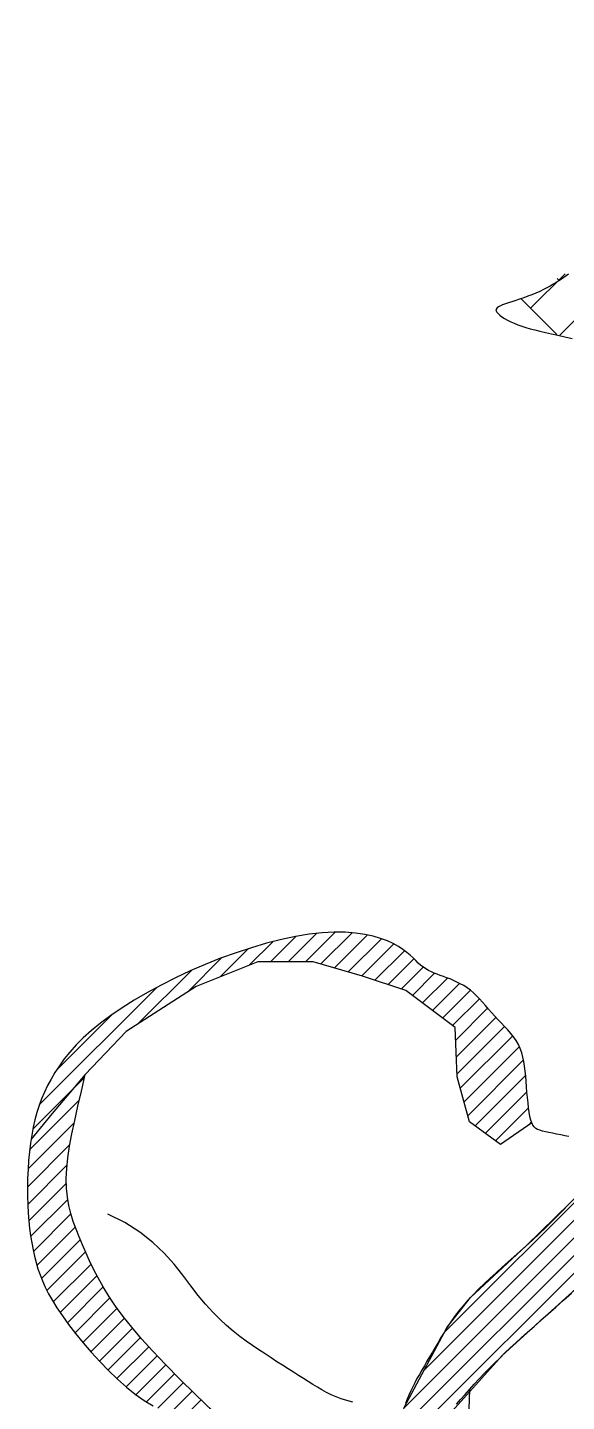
# Model space of a CAD drawing. Extents: x 6164 to 10597, y 5790 to 9750.
# Drawn here: x 7511.3 to 7591.8, y 7010.8 to 7216.1 of the extents above; entities that cross this region are included whole.
import ezdxf

# ---------------------------------------------------------------- set-up
doc = ezdxf.new("R2010")
doc.units = 0
doc.header["$MEASUREMENT"] = 0
for name, color, linetype in [('3', 3, 'CONTINUOUS'), ('4', 4, 'CONTINUOUS'), ('7', 7, 'CONTINUOUS'), ('BH', 3, 'CONTINUOUS'), ('TEXT', 3, 'CONTINUOUS')]:
    doc.layers.add(name, color=color, linetype=linetype)
pattern_1 = [(45, (700.8665, -441.9751), (-1.312042, 1.312042), [])]

# ---------------------------------------------------------------- blocks, each defined once
blk = doc.blocks.new('玩具-02')
at = {"layer": 'BH'}
h = blk.add_hatch(dxfattribs=at)
h.set_pattern_fill('AR-HBONE', color=256, scale=1.484406, style=0)
h.set_pattern_definition([(45, (700.8665, -441.975), (7e-16, 8.39707), [17.81287, -5.93762]), (135, (705.065, -437.7766), (7e-16, 8.39707), [17.81287, -5.93762])])
edge = h.paths.add_edge_path()
edge.add_line((167.04, -66.72), (171.94, -57.64))
edge.add_line((171.94, -57.64), (182.25, -45.05))
edge.add_line((182.25, -45.05), (191.87, -33.26))
edge.add_line((191.87, -33.26), (187.38, -31.77))
edge.add_line((187.38, -31.77), (181.65, -29.44))
edge.add_line((181.65, -29.44), (175.71, -30.4))
edge.add_line((175.71, -30.4), (166.69, -39.28))
edge.add_line((166.69, -39.28), (156.89, -52.09))
edge.add_line((156.89, -52.09), (144.82, -64.99))
edge.add_line((144.82, -64.99), (136.82, -69.72))
edge.add_line((136.82, -69.72), (132.88, -71.12))
edge.add_line((132.88, -71.12), (134.09, -73.16))
edge.add_line((134.09, -73.16), (140.2, -75.11))
edge.add_line((140.2, -75.11), (146.92, -76.32))
edge.add_line((146.92, -76.32), (152.75, -75.66))
edge.add_line((152.75, -75.66), (162.23, -70.71))
edge.add_line((162.23, -70.71), (167.6, -66.62))
h = blk.add_hatch(dxfattribs=at)
h.set_pattern_fill('ANSI31', color=256, scale=14.84406, style=0)
h.set_pattern_definition(pattern_1)
h.paths.add_polyline_path([(112.45, -171.19), (118.9, -173.34), (126.27, -178.86), (126.58, -186.22), (128.42, -192.97), (133.02, -196.34), (137.71, -193.12), (137.57, -192.69), (137.44, -192.16), (137.33, -191.54), (137.23, -190.85), (137.15, -190.11), (137.07, -189.33), (137, -188.52), (136.94, -187.71), (136.87, -186.91), (136.81, -186.13), (136.74, -185.38), (136.65, -184.66), (136.54, -183.96), (136.4, -183.28), (136.22, -182.63), (136, -182.01), (135.72, -181.41), (135.39, -180.83), (135, -180.28), (134.58, -179.74), (134.12, -179.22), (133.64, -178.71), (133.15, -178.19), (132.66, -177.68), (132.18, -177.17), (131.71, -176.65), (131.25, -176.12), (130.8, -175.6), (130.36, -175.09), (129.91, -174.6), (129.46, -174.13), (129.01, -173.7), (128.54, -173.29), (128.05, -172.93), (127.55, -172.61), (127.04, -172.32), (126.53, -172.07), (126.01, -171.83), (125.51, -171.62), (125, -171.43), (124.52, -171.25), (124.05, -171.08), (123.59, -170.91), (123.15, -170.74), (122.72, -170.55), (122.31, -170.35), (121.91, -170.12), (121.52, -169.87), (121.14, -169.58), (120.76, -169.25), (120.38, -168.88), (119.98, -168.48), (119.53, -168.07), (119.03, -167.64), (118.46, -167.2), (117.8, -166.77), (117.03, -166.34), (116.15, -165.93), (115.14, -165.56), (114.01, -165.22), (112.76, -164.95), (111.37, -164.75), (109.85, -164.63), (108.2, -164.61), (106.41, -164.71), (104.48, -164.93), (102.44, -165.27), (100.31, -165.73), (98.1, -166.29), (95.84, -166.94), (93.54, -167.69), (91.24, -168.53), (88.95, -169.44), (86.7, -170.42), (84.49, -171.45), (82.35, -172.53), (80.3, -173.65), (78.35, -174.78), (76.53, -175.93), (74.84, -177.08), (73.3, -178.21), (71.93, -179.32), (70.72, -180.41), (69.65, -181.48), (68.71, -182.53), (67.88, -183.56), (67.15, -184.57), (66.5, -185.58), (65.92, -186.57), (65.4, -187.55), (64.93, -188.53), (64.5, -189.52), (64.13, -190.53), (63.79, -191.57), (63.5, -192.64), (63.24, -193.76), (63.02, -194.93), (62.93, -195.54), (66.09, -191.74), (71, -185.91), (77.14, -179.47), (87.58, -172.72), (96.79, -169.04), (105.08, -169.04)])
h = blk.add_hatch(dxfattribs=at)
h.set_pattern_fill('ANSI31', color=256, scale=14.84406, style=0)
h.set_pattern_definition(pattern_1)
h.paths.add_polyline_path([(62.43, -205.36), (62.49, -206.59), (62.59, -207.77), (62.71, -208.91), (62.85, -210), (63.03, -211.05), (63.22, -212.07), (63.45, -213.05), (63.69, -214), (63.96, -214.92), (64.27, -215.83), (64.62, -216.74), (65.04, -217.68), (65.53, -218.65), (66.11, -219.68), (66.8, -220.77), (67.6, -221.95), (68.53, -223.23), (69.57, -224.58), (70.71, -225.98), (71.92, -227.39), (73.19, -228.78), (74.5, -230.13), (75.83, -231.41), (77.17, -232.59), (78.5, -233.64), (79.83, -234.58), (81.18, -235.4), (82.55, -236.12), (83.97, -236.75), (85.45, -237.3), (87.01, -237.77), (88.65, -238.19), (90.38, -238.56), (92.18, -238.88), (93.1, -239.02), (90.15, -236.25), (87.49, -233.7), (85.12, -231.37), (82.99, -229.21), (81.11, -227.23), (79.44, -225.38), (77.97, -223.65), (76.68, -222.03), (75.55, -220.49), (74.56, -219.02), (73.69, -217.61), (72.93, -216.26), (72.25, -214.97), (71.65, -213.72), (71.1, -212.5), (70.59, -211.32), (70.1, -210.16), (69.65, -209.01), (69.23, -207.85), (68.87, -206.67), (68.57, -205.46), (68.35, -204.2), (68.22, -202.86), (68.19, -201.45), (68.26, -199.95), (68.43, -198.33), (68.69, -196.61), (69.04, -194.76), (69.45, -192.77), (69.92, -190.64), (70.44, -188.36), (71, -185.91), (66.09, -191.74), (62.93, -195.54), (62.84, -196.16), (62.68, -197.44), (62.56, -198.76), (62.47, -200.09), (62.42, -201.44), (62.39, -202.77), (62.4, -204.08)])
h = blk.add_hatch(dxfattribs=at)
h.set_pattern_fill('ANSI31', color=256, scale=14.84406, style=0)
h.set_pattern_definition(pattern_1)
edge = h.paths.add_edge_path()
edge.add_line((150.62, -198.39), (160.84, -193.94))
edge.add_line((160.84, -193.94), (168.49, -191.14))
edge.add_line((168.49, -191.14), (170.23, -190.87))
edge.add_line((170.23, -190.87), (172.41, -195.27))
edge.add_line((172.41, -195.27), (165.55, -199.03))
edge.add_line((165.55, -199.03), (160, -203.02))
edge.add_line((160, -203.02), (152.87, -209.68))
edge.add_line((152.87, -209.68), (145.36, -216.98))
edge.add_line((145.36, -216.98), (138.05, -223.53))
edge.add_line((138.05, -223.53), (133.31, -227.87))
edge.add_line((133.31, -227.87), (124.47, -237.68))
edge.add_line((124.47, -237.68), (120.46, -245.17))
edge.add_line((120.46, -245.17), (117.63, -240.78))
edge.add_line((117.63, -240.78), (118.65, -235.65))
edge.add_line((118.65, -235.65), (125.1, -223.65))
edge.add_line((125.1, -223.65), (128.57, -219.21))
edge.add_line((128.57, -219.21), (136.9, -211.49))
edge.add_line((136.9, -211.49), (143.41, -205.12))
edge.add_line((143.41, -205.12), (150.27, -198.46))
h = blk.add_hatch(dxfattribs=at)
h.set_pattern_fill('STARS', color=256, scale=29.68812, style=0)
h.set_pattern_definition([(0, (700.8665, -441.975), (0, 6.427667), [3.711015, -3.711015]), (60, (700.8665, -441.975), (-5.56652, 3.21383), [3.711015, -3.711015]), (120, (702.722, -438.761), (-5.56652, -3.21383), [3.711015, -3.711015])])
h.paths.add_polyline_path([(128.83, -258.15), (128.06, -243.17), (128.42, -232.95), (127.74, -233.71), (127.09, -234.45), (126.48, -235.16), (125.92, -235.83), (125.4, -236.47), (124.91, -237.09), (124.47, -237.68), (124.06, -238.27), (123.68, -238.85), (123.33, -239.44), (123.01, -240.05), (122.71, -240.67), (122.43, -241.3), (122.15, -241.95), (121.87, -242.6), (121.56, -243.25), (121.24, -243.9), (120.87, -244.54), (120.46, -245.17), (120.96, -246.38), (121.46, -247.69), (121.94, -249.06), (122.38, -250.45), (122.78, -251.83), (123.12, -253.15), (123.39, -254.38), (123.57, -255.48), (123.68, -256.46), (123.72, -257.35), (123.72, -258.14), (123.67, -258.85), (123.6, -259.5), (123.51, -260.1), (123.42, -260.67), (123.33, -261.22), (123.25, -261.75), (123.19, -262.29), (123.13, -262.85), (123.09, -263.45), (123.07, -264.09), (123.06, -264.79), (123.07, -265.57), (123.11, -266.42), (123.16, -267.36), (123.24, -268.35), (123.35, -269.39), (123.48, -270.48), (123.63, -271.58), (123.81, -272.7), (124.02, -273.81), (124.26, -274.91), (124.53, -276), (124.83, -277.07), (125.16, -278.11), (125.52, -279.14), (125.9, -280.14), (126.32, -281.12), (128.83, -277.73)])
at = {"layer": '3'}
blk.add_lwpolyline([(111, -234.87), (110.07, -234.6), (109.25, -234.33), (108.49, -234.04), (107.76, -233.73), (107.06, -233.39), (106.37, -233.02), (105.69, -232.63), (105.01, -232.21), (104.32, -231.78), (103.61, -231.32), (102.88, -230.85), (102.12, -230.36), (101.32, -229.86), (100.5, -229.34), (99.64, -228.8), (98.77, -228.23), (97.87, -227.65), (96.96, -227.04), (96.02, -226.4), (95.08, -225.73), (94.11, -225.02), (93.13, -224.24), (92.13, -223.39), (91.11, -222.45), (90.07, -221.4), (89, -220.23), (87.91, -218.91), (86.79, -217.45), (85.59, -215.88), (84.28, -214.25), (82.81, -212.6), (81.12, -210.98), (79.19, -209.44), (76.95, -208.02), (74.38, -206.77)], dxfattribs=at)
at = {"layer": '4'}
blk.add_lwpolyline([(143.41, -205.12), (142.11, -206.46), (140.93, -207.65), (139.83, -208.73), (138.81, -209.72), (137.83, -210.63), (136.9, -211.49), (135.99, -212.31), (135.1, -213.1), (134.21, -213.89), (133.31, -214.69), (132.41, -215.5), (131.52, -216.32), (130.64, -217.14), (129.78, -217.97), (128.96, -218.79), (128.18, -219.62), (127.46, -220.44), (126.79, -221.26), (126.18, -222.06), (125.62, -222.86), (125.1, -223.65), (124.61, -224.42), (124.15, -225.18), (123.71, -225.93), (123.29, -226.66), (122.87, -227.37), (122.46, -228.06), (122.06, -228.74), (121.67, -229.4), (121.29, -230.05), (120.92, -230.69), (120.57, -231.33), (120.24, -231.95), (119.93, -232.57), (119.63, -233.18), (119.36, -233.79), (119.1, -234.41), (118.87, -235.03)], dxfattribs=at)
at = {"layer": '7'}
for points in [[(143.26, -195.16), (142.66, -195.04), (142.04, -194.92), (141.43, -194.79), (140.83, -194.67), (140.27, -194.55), (139.75, -194.44), (139.31, -194.34), (138.92, -194.23), (138.59, -194.1), (138.31, -193.94), (138.08, -193.73), (137.88, -193.46), (137.71, -193.12), (137.57, -192.69), (137.44, -192.16), (137.33, -191.54), (137.23, -190.85), (137.15, -190.11), (137.07, -189.33), (137, -188.52), (136.94, -187.71), (136.87, -186.91), (136.81, -186.13), (136.74, -185.38), (136.65, -184.66), (136.54, -183.96), (136.4, -183.28), (136.22, -182.63), (136, -182.01), (135.72, -181.41), (135.39, -180.83), (135, -180.28), (134.58, -179.74), (134.12, -179.22), (133.64, -178.71), (133.15, -178.19), (132.66, -177.68), (132.18, -177.17), (131.71, -176.65), (131.25, -176.12), (130.8, -175.6), (130.36, -175.09), (129.91, -174.6), (129.46, -174.13), (129.01, -173.7), (128.54, -173.29), (128.05, -172.93), (127.55, -172.61), (127.04, -172.32), (126.53, -172.07), (126.01, -171.83), (125.51, -171.62), (125, -171.43), (124.52, -171.25), (124.05, -171.08), (123.59, -170.91), (123.15, -170.74), (122.72, -170.55), (122.31, -170.35), (121.91, -170.12), (121.52, -169.87), (121.14, -169.58), (120.76, -169.25), (120.38, -168.88), (119.98, -168.48), (119.53, -168.07), (119.03, -167.64), (118.46, -167.2), (117.8, -166.77), (117.03, -166.34), (116.15, -165.93), (115.14, -165.56), (114.01, -165.22), (112.76, -164.95), (111.37, -164.75), (109.85, -164.63), (108.2, -164.61), (106.41, -164.71), (104.48, -164.93), (102.44, -165.27), (100.31, -165.73), (98.1, -166.29), (95.84, -166.94), (93.54, -167.69), (91.24, -168.53), (88.95, -169.44), (86.7, -170.42), (84.49, -171.45), (82.35, -172.53), (80.3, -173.65), (78.35, -174.78), (76.53, -175.93), (74.84, -177.08), (73.3, -178.21), (71.93, -179.32), (70.72, -180.41), (69.65, -181.48), (68.71, -182.53), (67.88, -183.56), (67.15, -184.57), (66.5, -185.58), (65.92, -186.57), (65.4, -187.55), (64.93, -188.53), (64.5, -189.52), (64.13, -190.53), (63.79, -191.57), (63.5, -192.64), (63.24, -193.76), (63.02, -194.93), (62.84, -196.16), (62.68, -197.44), (62.56, -198.76), (62.47, -200.09), (62.42, -201.44), (62.39, -202.77), (62.4, -204.08), (62.43, -205.36), (62.49, -206.59), (62.59, -207.77), (62.71, -208.91), (62.85, -210), (63.03, -211.05), (63.22, -212.07), (63.45, -213.05), (63.69, -214), (63.96, -214.92), (64.27, -215.83), (64.62, -216.74), (65.04, -217.68), (65.53, -218.65), (66.11, -219.68), (66.8, -220.77), (67.6, -221.95), (68.53, -223.23), (69.57, -224.58), (70.71, -225.98), (71.92, -227.39), (73.19, -228.78), (74.5, -230.13), (75.83, -231.41), (77.17, -232.59), (78.5, -233.64), (79.83, -234.58), (81.18, -235.4)], [(143.21, -66.3), (142.86, -66.55), (142.52, -66.8), (142.16, -67.04), (141.77, -67.3), (141.36, -67.56), (140.92, -67.82), (140.45, -68.09), (139.96, -68.36), (139.45, -68.62), (138.9, -68.88), (138.33, -69.13), (137.73, -69.37), (137.12, -69.61), (136.51, -69.83), (135.9, -70.04), (135.31, -70.23), (134.75, -70.42), (134.23, -70.59), (133.77, -70.76), (133.36, -70.91), (133.02, -71.05), (132.75, -71.19), (132.55, -71.32), (132.42, -71.47), (132.36, -71.62), (132.38, -71.79), (132.49, -71.98), (132.67, -72.19), (132.93, -72.42), (133.26, -72.66), (133.65, -72.91), (134.09, -73.16), (134.57, -73.41), (135.1, -73.65), (135.65, -73.87), (136.23, -74.08), (136.84, -74.27), (137.49, -74.45), (138.19, -74.63), (138.94, -74.82), (139.76, -75.01), (140.64, -75.21), (141.6, -75.43), (142.65, -75.67), (143.77, -75.91)], [(137.71, -193.12), (133.02, -196.34), (128.42, -192.97), (126.58, -186.22), (126.27, -178.86), (118.9, -173.34), (112.45, -171.19), (105.08, -169.04), (96.79, -169.04), (87.58, -172.72), (77.14, -179.47), (71, -185.91), (66.09, -191.74), (62.93, -195.54)], [(90.15, -236.25), (87.49, -233.7), (85.12, -231.37), (82.99, -229.21), (81.11, -227.23), (79.44, -225.38), (77.97, -223.65), (76.68, -222.03), (75.55, -220.49), (74.56, -219.02), (73.69, -217.61), (72.93, -216.26), (72.25, -214.97), (71.65, -213.72), (71.1, -212.5), (70.59, -211.32), (70.1, -210.16), (69.65, -209.01), (69.23, -207.85), (68.87, -206.67), (68.57, -205.46), (68.35, -204.2), (68.22, -202.86), (68.19, -201.45), (68.26, -199.95), (68.43, -198.33), (68.69, -196.61), (69.04, -194.76), (69.45, -192.77), (69.92, -190.64), (70.44, -188.36), (71, -185.91)], [(126.48, -235.16), (127.09, -234.45), (127.74, -233.71), (128.42, -232.95), (129.13, -232.17), (129.87, -231.37), (130.62, -230.58), (131.38, -229.79), (132.15, -229.01), (132.92, -228.25), (133.7, -227.5), (134.5, -226.75), (135.32, -225.98), (136.19, -225.2), (137.09, -224.38), (138.05, -223.53), (139.07, -222.62), (140.16, -221.65), (141.3, -220.63), (142.47, -219.59), (143.64, -218.54)], [(128.42, -232.95), (128.06, -243.17), (128.83, -258.15), (128.83, -277.73), (126.32, -281.12)]]:
    blk.add_lwpolyline(points, dxfattribs=at)
at = {"layer": 'BH'}
blk.add_lwpolyline([(150.62, -198.39), (160.84, -193.94), (168.49, -191.14), (170.23, -190.87), (172.41, -195.27), (165.55, -199.03), (160, -203.02), (152.87, -209.68), (145.36, -216.98), (138.05, -223.53), (133.31, -227.87), (124.47, -237.68), (120.46, -245.17), (120.46, -245.17), (117.63, -240.78), (118.65, -235.65), (125.1, -223.65), (128.57, -219.21), (136.9, -211.49), (143.41, -205.12), (150.27, -198.46)], dxfattribs=at)

msp = doc.modelspace()

# ---------------------------------------------------------------- block references
at = {"layer": 'TEXT'}
msp.add_blockref('玩具-02', (7448.93, 7245.58), dxfattribs=at)

doc.saveas('drawing.dxf')
